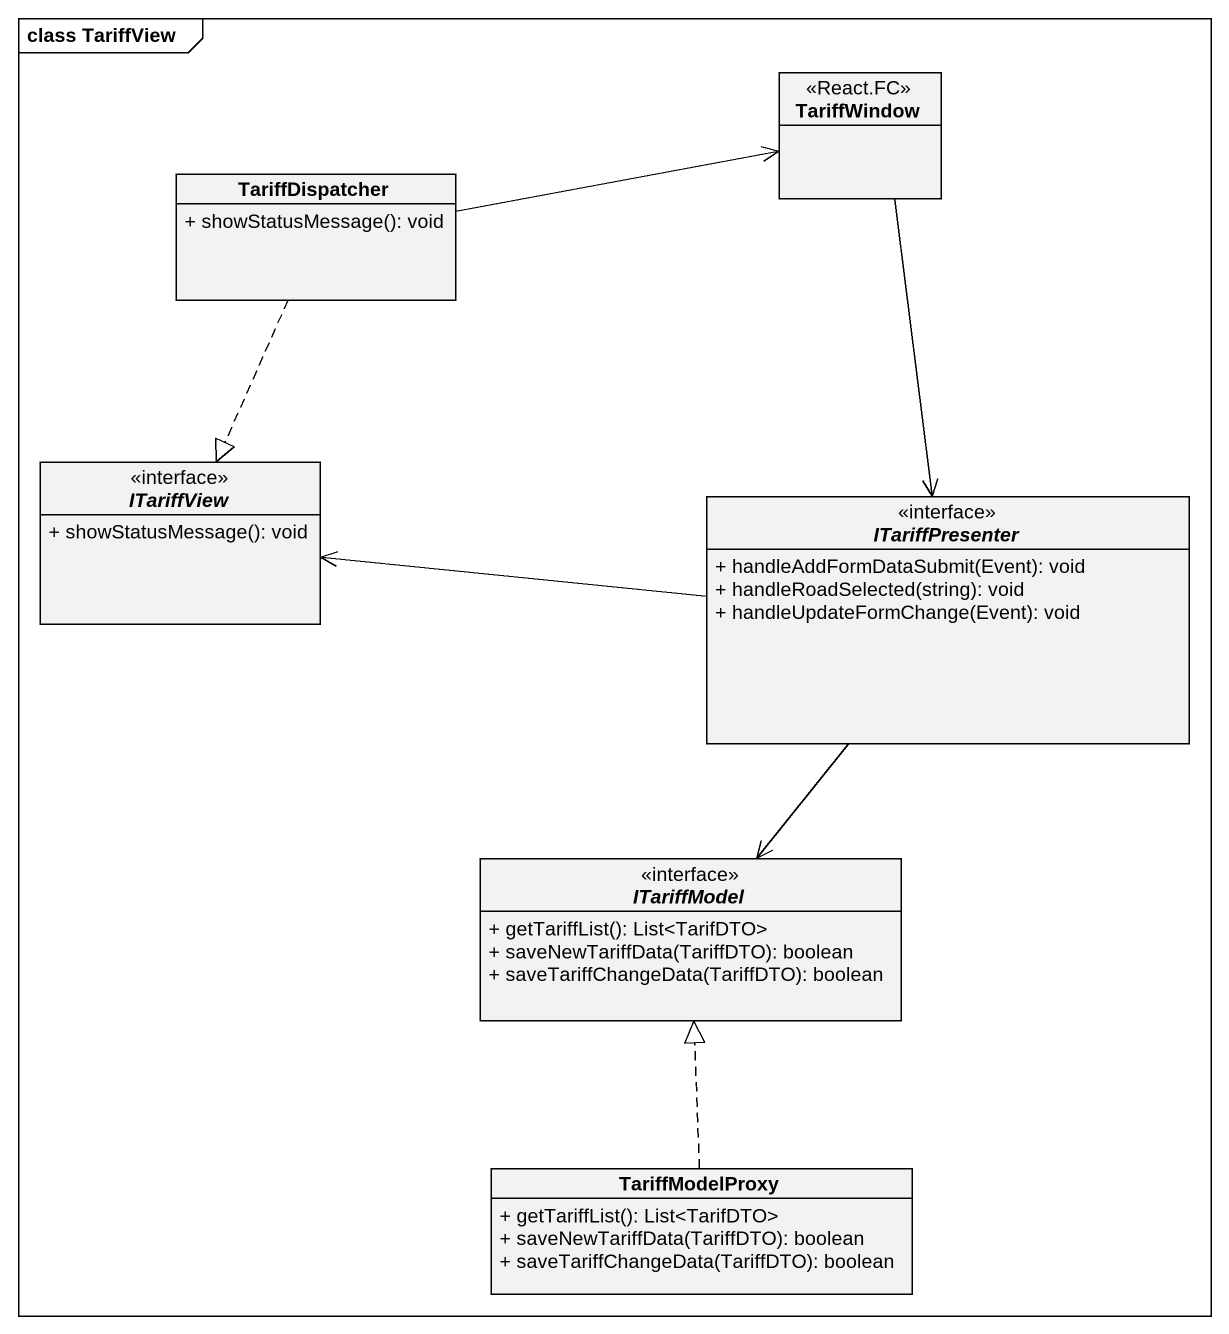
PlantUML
@startuml
mainframe class TariffView
hide circle
hide empty members
skinparam classAttributeIconSize 0
class TariffWindow <<React.FC>>
class TariffDispatcher {
  + showStatusMessage(): void
}
interface ITariffView {
  + showStatusMessage(): void
}
interface ITariffPresenter {
  + handleAddFormDataSubmit(Event): void
  + handleRoadSelected(string): void
  + handleUpdateFormChange(Event): void
}
interface ITariffModel {
  + getTariffList(): List<TarifDTO>
  + saveNewTariffData(TariffDTO): boolean
  + saveTariffChangeData(TariffDTO): boolean
}
class TariffModelProxy {
  + getTariffList(): List<TarifDTO>
  + saveNewTariffData(TariffDTO): boolean
  + saveTariffChangeData(TariffDTO): boolean
}
TariffWindow --> ITariffPresenter
TariffDispatcher -right-> TariffWindow
TariffDispatcher ..|> ITariffView
ITariffPresenter -left-> ITariffView
ITariffPresenter --> ITariffModel
TariffModelProxy .up.|> ITariffModel
@enduml
